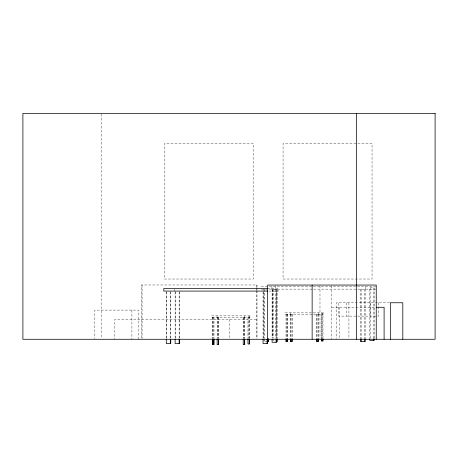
<?xml version="1.0" encoding="UTF-8"?>
<svg xmlns="http://www.w3.org/2000/svg" width="458" height="458" viewBox="0 0 458 458"><rect width="100%" height="100%" fill="white"/><g stroke="black" fill="none" stroke-linecap="round" stroke-linejoin="round"><path stroke-width="0.34" stroke-dasharray="2.29 1.72" d="M375.766 286.559L261.478 286.559L261.478 288.494M267.638 288.506L278.103 288.506L278.103 291.082L267.638 291.082M261.478 289.135L375.766 289.135M389.626 302.761L336.453 302.761L336.453 338.577M331.752 307.278L375.623 307.278M256.262 319.392L114.689 319.392L114.689 339.275M267.329 341.634L263.968 341.634L263.968 338.8M378.714 302.761L378.714 316.112L338.634 316.112L338.634 302.761M374.18 338.216L374.18 287.847L369.755 287.847L369.755 338.216M373.785 287.847L373.785 338.216M370.614 302.761L370.614 316.112M370.15 287.847L370.15 338.216M365.307 286.559L365.307 289.135M365.152 289.135L365.152 338.09M364.751 289.135L364.751 338.09M361.122 289.135L361.122 338.09M360.727 289.135L360.727 338.09M348.927 302.761L348.927 338.577M346.74 302.761L346.74 316.112M339.601 307.278L339.601 338.565M331.752 285.769L331.752 339.275M322.982 338.147L322.982 313.53L321.499 313.53L321.499 338.147M322.781 313.53L322.781 338.147M321.705 313.53L321.705 338.147M319.987 285.769L319.987 338.565M318.247 314.199L318.247 338.119M318.15 312.854L318.15 314.199M318.041 314.199L318.041 338.119M316.965 314.199L316.965 338.119M316.764 314.199L316.764 338.119M292.152 314.199L292.152 338.119M291.952 314.199L291.952 338.119M290.876 314.199L290.876 338.119M290.67 314.199L290.67 338.119M290.567 312.854L290.567 314.199M287.51 314.199L287.51 338.119M287.309 314.199L287.309 338.119M286.233 314.199L286.233 338.119M286.027 314.199L286.027 338.119M277.199 289.135L277.199 338.09M276.804 289.135L276.804 338.09M276.512 338.033L276.512 289.794L272.092 289.794L272.092 338.033M276.117 289.794L276.117 338.033M275.487 285.769L275.487 338.565M273.174 289.135L273.174 338.09M273.174 338.8L273.174 340.924M272.773 289.135L272.773 338.09M272.487 289.794L272.487 338.033M271.938 286.559L271.938 289.135M264.363 289.135L264.363 338.09M264.363 338.8L264.363 341.634M263.968 289.135L263.968 338.09M263.453 291.792L263.453 338.611M263.058 291.792L263.058 338.611M257.018 287.114L257.018 284.968L141.31 284.968L141.31 338.565M257.018 287.824L257.018 289.971M257.018 290.687L257.018 338.565M256.262 284.968L256.262 287.114M256.262 287.824L256.262 289.971M256.262 290.687L256.262 339.275M249.45 338.348L249.45 316.541L247.961 316.541L247.961 338.348M249.244 316.541L249.244 338.348M248.167 316.541L248.167 338.348M244.709 317.211L244.709 338.319M244.618 315.865L244.618 317.211M244.503 317.211L244.503 338.319M243.433 317.211L243.433 338.319M243.227 317.211L243.227 338.319M229.647 319.392L229.647 339.275M218.621 317.211L218.621 338.319M218.414 317.211L218.414 338.319M217.338 317.211L217.338 338.319M217.138 317.211L217.138 338.319M217.029 315.865L217.029 317.211M213.978 317.211L213.978 338.319M213.772 317.211L213.772 338.319M212.695 317.211L212.695 338.319M212.495 317.211L212.495 338.319M179.53 291.792L179.53 338.611M179.135 291.792L179.135 338.611M175.506 291.792L175.506 338.611M175.111 291.792L175.111 338.611M174.275 289.147L174.275 291.082M170.725 291.792L170.725 338.611M170.33 291.792L170.33 338.611M166.701 291.792L166.701 338.611M166.306 291.792L166.306 338.611M142.066 284.968L142.066 338.565M138.442 339.275L138.442 310.1L94.823 310.1L94.823 338.565M131.904 310.1L131.904 339.275M101.361 114.071L101.361 338.565M253.4 143.474L164.399 143.474L164.399 279.031L253.4 279.031L253.4 143.474M372.062 143.474L283.067 143.474L283.067 279.031L372.062 279.031L372.062 143.474M323.548 312.854L285.168 312.854L285.168 314.199L323.548 314.199L323.548 312.854M250.011 315.865L211.636 315.865L211.636 317.211L250.011 317.211L250.011 315.865"/><path stroke-width="0.69" d="M267.638 288.506L163.809 288.506L163.809 291.082L267.638 291.082M376.253 307.278L384.102 307.278L384.102 339.275M267.048 341.634L268.394 341.634L268.394 338.8M402.811 339.275L402.811 302.761L390.336 302.761L390.336 339.275M376.253 339.275L376.253 285.053L267.638 285.053L267.638 339.275M374.18 338.926L374.18 340.346L369.755 340.346L369.755 338.926M373.785 338.926L373.785 340.346M365.152 338.8L365.152 341.634L360.727 341.634L360.727 338.8M364.751 338.8L364.751 341.634M361.122 338.8L361.122 341.634M356.639 113.355L356.639 339.275M322.982 338.851L322.982 340.964L321.499 340.964L321.499 338.851M322.781 338.851L322.781 340.964M321.705 338.851L321.705 340.964M318.247 338.823L318.247 341.634L316.764 341.634L316.764 338.823M318.041 338.823L318.041 341.634M316.965 338.823L316.965 341.634M312.138 285.053L312.138 339.275M292.152 338.823L292.152 341.634L290.67 341.634L290.67 338.823M291.952 338.823L291.952 341.634M290.876 338.823L290.876 341.634M287.51 338.823L287.51 341.634L286.027 341.634L286.027 338.823M287.309 338.823L287.309 341.634M286.233 338.823L286.233 341.634M277.199 338.8L277.199 341.634L276.804 341.634L276.804 338.8M276.512 339.452L276.512 342.292L272.092 342.292L272.092 339.452M276.117 339.452L276.117 342.292M267.999 338.8L267.999 341.634M267.483 339.321L267.483 343.574L263.058 343.574L263.058 339.321M267.088 339.321L267.088 343.574M249.45 339.052L249.45 343.975L247.961 343.975L247.961 339.052M249.244 339.052L249.244 343.975M244.709 339.017L244.709 344.645L243.227 344.645L243.227 339.017M244.503 339.017L244.503 344.645M218.621 339.017L218.621 344.645L217.138 344.645L217.138 339.017M218.414 339.017L218.414 344.645M213.978 339.017L213.978 344.645L212.495 344.645L212.495 339.017M213.772 339.017L213.772 344.645M212.695 339.017L212.695 344.645M179.53 339.321L179.53 343.574L175.111 343.574L175.111 339.321M179.135 339.321L179.135 343.574M170.725 339.321L170.725 343.574L166.306 343.574L166.306 339.321M170.33 339.321L170.33 343.574M435.1 113.355L22.9 113.355L22.9 339.275L435.1 339.275L435.1 113.355"/></g></svg>
